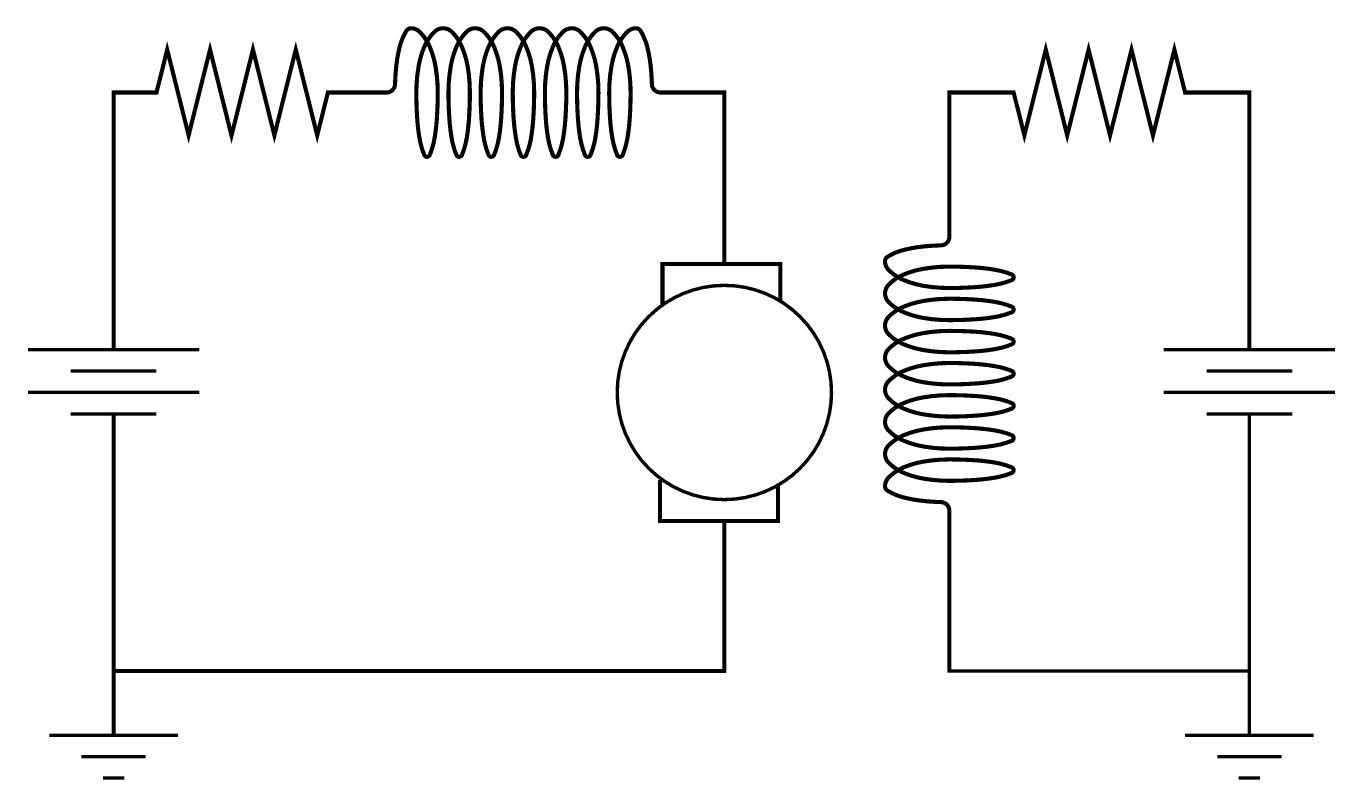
# Model space of a CAD drawing. Header units: inches. Extents: x 0 to 281, y -41 to 106.
# Drawn here: x 266.526 to 270.349, y 80.589 to 82.787 of the extents above; entities that cross this region are included whole.
import ezdxf

# ---------------------------------------------------------------- set-up
doc = ezdxf.new("R2010")
doc.units = ezdxf.units.IN
doc.header["$LTSCALE"] = 0.08
doc.header["$MEASUREMENT"] = 0

msp = doc.modelspace()

# ---------------------------------------------------------------- linework, layer by layer
at = {"color": 0, "const_width": 0.012}
msp.add_lwpolyline([(268.5625, 82.0937), (268.5625, 82.5938), (268.4375, 82.5938), (268.3762, 82.5938, -0.404786), (268.3512, 82.6179, 0.017725), (268.3476, 82.6709, 0.035463), (268.3378, 82.7263, 0.074651), (268.3182, 82.7736, 0.26275), (268.3047, 82.7812, 0.198145), (268.2793, 82.7708, 0.098709), (268.2494, 82.7263, 0.05603), (268.2331, 82.6701, 0.042752), (268.2266, 82.5938, 0.017233), (268.2292, 82.5163, 0.02406), (268.2357, 82.4612, 0.054403), (268.2496, 82.4118, 0.30612), (268.2578, 82.4062, 0.30612), (268.266, 82.4118, 0.054403), (268.2799, 82.4612, 0.02406), (268.2864, 82.5163, 0.017233), (268.2891, 82.5938, 0.042752), (268.2825, 82.6701, 0.05603), (268.2662, 82.7263, 0.098709), (268.2363, 82.7708, 0.198145), (268.2109, 82.7812, 0.198145), (268.1856, 82.7708, 0.098709), (268.1557, 82.7263, 0.05603), (268.1394, 82.6701, 0.042752), (268.1328, 82.5938, 0.017233), (268.1355, 82.5163, 0.02406), (268.142, 82.4612, 0.054403), (268.1558, 82.4118, 0.30612), (268.1641, 82.4062, 0.30612), (268.1723, 82.4118, 0.054403), (268.1862, 82.4612, 0.02406), (268.1926, 82.5163, 0.017233), (268.1953, 82.5938, 0.042752), (268.1888, 82.6701, 0.05603), (268.1724, 82.7263, 0.098709), (268.1426, 82.7708, 0.198145), (268.1172, 82.7812, 0.198145), (268.0918, 82.7708, 0.098709), (268.0619, 82.7263, 0.05603), (268.0456, 82.6701, 0.042752), (268.0391, 82.5938, 0.017233), (268.0417, 82.5163, 0.02406), (268.0482, 82.4612, 0.054403), (268.0621, 82.4118, 0.30612), (268.0703, 82.4062, 0.30612), (268.0785, 82.4118, 0.054403), (268.0924, 82.4612, 0.02406), (268.0989, 82.5163, 0.017233), (268.1016, 82.5938, 0.042752), (268.095, 82.6701, 0.05603), (268.0787, 82.7263, 0.098709), (268.0488, 82.7708, 0.198145), (268.0234, 82.7812, 0.198145), (267.9981, 82.7708, 0.098709), (267.9682, 82.7263, 0.05603), (267.9519, 82.6701, 0.042752), (267.9453, 82.5938, 0.017233), (267.948, 82.5163, 0.02406), (267.9545, 82.4612, 0.054403), (267.9683, 82.4118, 0.30612), (267.9766, 82.4062, 0.30612), (267.9848, 82.4118, 0.054403), (267.9987, 82.4612, 0.02406), (268.0051, 82.5163, 0.017233), (268.0078, 82.5938, 0.042752), (268.0013, 82.6701, 0.05603), (267.9849, 82.7263, 0.098709), (267.9551, 82.7708, 0.198145), (267.9297, 82.7812, 0.198145), (267.9043, 82.7708, 0.098709), (267.8744, 82.7263, 0.05603), (267.8581, 82.6701, 0.042752), (267.8516, 82.5938, 0.017233), (267.8542, 82.5163, 0.02406), (267.8607, 82.4612, 0.054403), (267.8746, 82.4118, 0.30612), (267.8828, 82.4062, 0.30612), (267.891, 82.4118, 0.054403), (267.9049, 82.4612, 0.02406), (267.9114, 82.5163, 0.017233), (267.9141, 82.5938, 0.042752), (267.9075, 82.6701, 0.05603), (267.8912, 82.7263, 0.098709), (267.8613, 82.7708, 0.198145), (267.8359, 82.7812, 0.198145), (267.8106, 82.7708, 0.098709), (267.7807, 82.7263, 0.05603), (267.7644, 82.6701, 0.042752), (267.7578, 82.5938, 0.017233), (267.7605, 82.5163, 0.02406), (267.767, 82.4612, 0.054403), (267.7808, 82.4118, 0.30612), (267.7891, 82.4062, 0.30612), (267.7973, 82.4118, 0.054403), (267.8112, 82.4612, 0.02406), (267.8176, 82.5163, 0.017233), (267.8203, 82.5938, 0.042752), (267.8138, 82.6701, 0.05603), (267.7974, 82.7263, 0.098709), (267.7676, 82.7708, 0.198145), (267.7422, 82.7812, 0.198145), (267.7168, 82.7708, 0.098709), (267.6869, 82.7263, 0.05603), (267.6706, 82.6701, 0.042752), (267.6641, 82.5938, 0.017233), (267.6667, 82.5163, 0.02406), (267.6732, 82.4612, 0.054403), (267.6871, 82.4118, 0.30612), (267.6953, 82.4062, 0.30612), (267.7035, 82.4118, 0.054403), (267.7174, 82.4612, 0.02406), (267.7239, 82.5163, 0.017233), (267.7266, 82.5938, 0.042752), (267.72, 82.6701, 0.05603), (267.7037, 82.7263, 0.098709), (267.6738, 82.7708, 0.198145), (267.6484, 82.7812, 0.26275), (267.635, 82.7736, 0.074651), (267.6153, 82.7263, 0.035463), (267.6055, 82.6709, 0.017725), (267.602, 82.6179, -0.404786), (267.577, 82.5938), (267.5312, 82.5938)], format="xyb", dxfattribs=at)
for points, const_width in [([(266.8438, 82.5938), (266.9062, 82.5938), (266.9375, 82.7188), (267, 82.4688), (267.0625, 82.7188), (267.125, 82.4688), (267.1875, 82.7188), (267.25, 82.4688), (267.3125, 82.7188), (267.375, 82.4688), (267.4062, 82.5938), (267.4688, 82.5938)], 0.012), ([(269.9688, 82.5938), (269.9062, 82.5938), (269.875, 82.7188), (269.8125, 82.4688), (269.75, 82.7188), (269.6875, 82.4688), (269.625, 82.7188), (269.5625, 82.4688), (269.5, 82.7188), (269.4375, 82.4688), (269.4062, 82.5938), (269.3438, 82.5938)], 0.012), ([(266.7812, 81.8438), (266.7812, 82.5938), (266.9062, 82.5938)], 0.012), ([(266.5312, 81.8438), (267.0312, 81.8438)], 0.01), ([(270.3438, 81.8438), (269.8438, 81.8438)], 0.01), ([(266.6562, 81.7812), (266.9062, 81.7812)], 0.01), ([(270.2188, 81.7812), (269.9688, 81.7812)], 0.01), ([(266.5312, 81.7188), (267.0312, 81.7188)], 0.01), ([(270.3438, 81.7188), (269.8438, 81.7188)], 0.01), ([(266.6562, 81.6562), (266.9062, 81.6562)], 0.01), ([(266.7812, 81.6562), (266.7812, 80.9062), (268.0312, 80.9062)], 0.012), ([(270.2188, 81.6562), (269.9688, 81.6562)], 0.01), ([(266.7812, 80.9062), (266.7812, 80.7188)], 0.012), ([(270.0938, 80.9062), (270.0938, 80.7188)], 0.01), ([(266.5938, 80.7188), (266.9688, 80.7188)], 0.01), ([(270.2812, 80.7188), (269.9062, 80.7188)], 0.01), ([(266.6875, 80.6562), (266.875, 80.6562)], 0.01), ([(270.1875, 80.6562), (270, 80.6562)], 0.01), ([(266.75, 80.5938), (266.8125, 80.5938)], 0.01), ([(270.125, 80.5938), (270.0625, 80.5938)], 0.01)]:
    msp.add_lwpolyline(points, dxfattribs=dict(const_width=const_width))
for points in [[(267.4688, 82.5938), (267.5312, 82.5938)], [(269.3438, 82.5938), (269.2188, 82.5938), (269.2188, 82.2188)], [(269.9688, 82.5938), (270.0938, 82.5938), (270.0938, 81.8438)], [(268.3822, 81.974), (268.3822, 82.0937), (268.7259, 82.0937), (268.7259, 81.9851)], [(268.7188, 81.4524), (268.7188, 81.3438), (268.375, 81.3438), (268.375, 81.4635)], [(268.5625, 81.3438), (268.5625, 80.9062), (267.5312, 80.9062)]]:
    msp.add_lwpolyline(points, dxfattribs=at)
for points in [[(270.0938, 80.9062, 0.01, 0.01, 0), (269.2188, 80.9062, 0.012, 0.012, 0), (269.2188, 81.0625, 0.012, 0.012, 0), (269.2188, 81.3125, 0.012, 0.012, 0), (269.2188, 81.3738, 0.012, 0.012, 0.404786), (269.1946, 81.3988, 0.012, 0.012, -0.017725), (269.1416, 81.4024, 0.012, 0.012, -0.035463), (269.0862, 81.4122, 0.012, 0.012, -0.074651), (269.0389, 81.4318, 0.012, 0.012, -0.26275), (269.0312, 81.4453, 0.012, 0.012, -0.198145), (269.0417, 81.4707, 0.012, 0.012, -0.098709), (269.0862, 81.5006, 0.012, 0.012, -0.05603), (269.1424, 81.5169, 0.012, 0.012, -0.042752), (269.2188, 81.5234, 0.012, 0.012, -0.017233), (269.2962, 81.5208, 0.012, 0.012, -0.02406), (269.3513, 81.5143, 0.012, 0.012, -0.054403), (269.4007, 81.5004, 0.012, 0.012, -0.30612), (269.4062, 81.4922, 0.012, 0.012, -0.30612), (269.4007, 81.484, 0.012, 0.012, -0.054403), (269.3513, 81.4701, 0.012, 0.012, -0.02406), (269.2962, 81.4636, 0.012, 0.012, -0.017233), (269.2188, 81.4609, 0.012, 0.012, -0.042752), (269.1424, 81.4675, 0.012, 0.012, -0.05603), (269.0862, 81.4838, 0.012, 0.012, -0.098709), (269.0417, 81.5137, 0.012, 0.012, -0.198145), (269.0312, 81.5391, 0.012, 0.012, -0.198145), (269.0417, 81.5644, 0.012, 0.012, -0.098709), (269.0862, 81.5943, 0.012, 0.012, -0.05603), (269.1424, 81.6106, 0.012, 0.012, -0.042752), (269.2188, 81.6172, 0.012, 0.012, -0.017233), (269.2962, 81.6145, 0.012, 0.012, -0.02406), (269.3513, 81.608, 0.012, 0.012, -0.054403), (269.4007, 81.5942, 0.012, 0.012, -0.30612), (269.4062, 81.5859, 0.012, 0.012, -0.30612), (269.4007, 81.5777, 0.012, 0.012, -0.054403), (269.3513, 81.5638, 0.012, 0.012, -0.02406), (269.2962, 81.5574, 0.012, 0.012, -0.017233), (269.2188, 81.5547, 0.012, 0.012, -0.042752), (269.1424, 81.5612, 0.012, 0.012, -0.05603), (269.0862, 81.5776, 0.012, 0.012, -0.098709), (269.0417, 81.6074, 0.012, 0.012, -0.198145), (269.0312, 81.6328, 0.012, 0.012, -0.198145), (269.0417, 81.6582, 0.012, 0.012, -0.098709), (269.0862, 81.6881, 0.012, 0.012, -0.05603), (269.1424, 81.7044, 0.012, 0.012, -0.042752), (269.2188, 81.7109, 0.012, 0.012, -0.017233), (269.2962, 81.7083, 0.012, 0.012, -0.02406), (269.3513, 81.7018, 0.012, 0.012, -0.054403), (269.4007, 81.6879, 0.012, 0.012, -0.30612), (269.4062, 81.6797, 0.012, 0.012, -0.30612), (269.4007, 81.6715, 0.012, 0.012, -0.054403), (269.3513, 81.6576, 0.012, 0.012, -0.02406), (269.2962, 81.6511, 0.012, 0.012, -0.017233), (269.2188, 81.6484, 0.012, 0.012, -0.042752), (269.1424, 81.655, 0.012, 0.012, -0.05603), (269.0862, 81.6713, 0.012, 0.012, -0.098709), (269.0417, 81.7012, 0.012, 0.012, -0.198145), (269.0312, 81.7266, 0.012, 0.012, -0.198145), (269.0417, 81.7519, 0.012, 0.012, -0.098709), (269.0862, 81.7818, 0.012, 0.012, -0.05603), (269.1424, 81.7981, 0.012, 0.012, -0.042752), (269.2188, 81.8047, 0.012, 0.012, -0.017233), (269.2962, 81.802, 0.012, 0.012, -0.02406), (269.3513, 81.7955, 0.012, 0.012, -0.054403), (269.4007, 81.7817, 0.012, 0.012, -0.30612), (269.4062, 81.7734, 0.012, 0.012, -0.30612), (269.4007, 81.7652, 0.012, 0.012, -0.054403), (269.3513, 81.7513, 0.012, 0.012, -0.02406), (269.2962, 81.7449, 0.012, 0.012, -0.017233), (269.2188, 81.7422, 0.012, 0.012, -0.042752), (269.1424, 81.7487, 0.012, 0.012, -0.05603), (269.0862, 81.7651, 0.012, 0.012, -0.098709), (269.0417, 81.7949, 0.012, 0.012, -0.198145), (269.0312, 81.8203, 0.012, 0.012, -0.198145), (269.0417, 81.8457, 0.012, 0.012, -0.098709), (269.0862, 81.8756, 0.012, 0.012, -0.05603), (269.1424, 81.8919, 0.012, 0.012, -0.042752), (269.2188, 81.8984, 0.012, 0.012, -0.017233), (269.2962, 81.8958, 0.012, 0.012, -0.02406), (269.3513, 81.8893, 0.012, 0.012, -0.054403), (269.4007, 81.8754, 0.012, 0.012, -0.30612), (269.4062, 81.8672, 0.012, 0.012, -0.30612), (269.4007, 81.859, 0.012, 0.012, -0.054403), (269.3513, 81.8451, 0.012, 0.012, -0.02406), (269.2962, 81.8386, 0.012, 0.012, -0.017233), (269.2188, 81.8359, 0.012, 0.012, -0.042752), (269.1424, 81.8425, 0.012, 0.012, -0.05603), (269.0862, 81.8588, 0.012, 0.012, -0.098709), (269.0417, 81.8887, 0.012, 0.012, -0.198145), (269.0312, 81.9141, 0.012, 0.012, -0.198145), (269.0417, 81.9394, 0.012, 0.012, -0.098709), (269.0862, 81.9693, 0.012, 0.012, -0.05603), (269.1424, 81.9856, 0.012, 0.012, -0.042752), (269.2188, 81.9922, 0.012, 0.012, -0.017233), (269.2962, 81.9895, 0.012, 0.012, -0.02406), (269.3513, 81.983, 0.012, 0.012, -0.054403), (269.4007, 81.9692, 0.012, 0.012, -0.30612), (269.4062, 81.9609, 0.012, 0.012, -0.30612), (269.4007, 81.9527, 0.012, 0.012, -0.054403), (269.3513, 81.9388, 0.012, 0.012, -0.02406), (269.2962, 81.9324, 0.012, 0.012, -0.017233), (269.2188, 81.9297, 0.012, 0.012, -0.042752), (269.1424, 81.9362, 0.012, 0.012, -0.05603), (269.0862, 81.9526, 0.012, 0.012, -0.098709), (269.0417, 81.9824, 0.012, 0.012, -0.198145), (269.0312, 82.0078, 0.012, 0.012, -0.198145), (269.0417, 82.0332, 0.012, 0.012, -0.098709), (269.0862, 82.0631, 0.012, 0.012, -0.05603), (269.1424, 82.0794, 0.012, 0.012, -0.042752), (269.2188, 82.0859, 0.012, 0.012, -0.017233), (269.2962, 82.0833, 0.012, 0.012, -0.02406), (269.3513, 82.0768, 0.012, 0.012, -0.054403), (269.4007, 82.0629, 0.012, 0.012, -0.30612), (269.4062, 82.0547, 0.012, 0.012, -0.30612), (269.4007, 82.0465, 0.012, 0.012, -0.054403), (269.3513, 82.0326, 0.012, 0.012, -0.02406), (269.2962, 82.0261, 0.012, 0.012, -0.017233), (269.2188, 82.0234, 0.012, 0.012, -0.042752), (269.1424, 82.03, 0.012, 0.012, -0.05603), (269.0862, 82.0463, 0.012, 0.012, -0.098709), (269.0417, 82.0762, 0.012, 0.012, -0.198145), (269.0312, 82.1016, 0.012, 0.012, -0.26275), (269.0389, 82.115, 0.012, 0.012, -0.074651), (269.0862, 82.1347, 0.012, 0.012, -0.035463), (269.1416, 82.1445, 0.012, 0.012, -0.017725), (269.1946, 82.148, 0.012, 0.012, 0.404786), (269.2188, 82.173, 0.012, 0.012, 0), (269.2188, 82.2188, 0, 0, 0)], [(270.0938, 81.6562, 0.01, 0.01, 0), (270.0938, 80.9062, 0.01, 0.01, 0), (269.8125, 80.9062, 0.01, 0.01, 0)]]:
    msp.add_lwpolyline(points, format="xyseb")
at = {"const_width": 0.01}
msp.add_lwpolyline([(268.25, 81.7188, 0.098491), (268.2738, 81.5992, 0.098491), (268.3415, 81.4978, 0.098491), (268.4429, 81.43, 0.098491), (268.5625, 81.4062, 0.098491), (268.6821, 81.43, 0.098491), (268.7835, 81.4978, 0.098491), (268.8512, 81.5992, 0.098491), (268.875, 81.7188, 0.098491), (268.8512, 81.8383, 0.098491), (268.7835, 81.9397, 0.098491), (268.6821, 82.0075, 0.098491), (268.5625, 82.0312, 0.098491), (268.4429, 82.0075, 0.098491), (268.3415, 81.9397, 0.098491), (268.2738, 81.8383, 0.098491)], format="xyb", close=True, dxfattribs=at)

doc.saveas('drawing.dxf')
